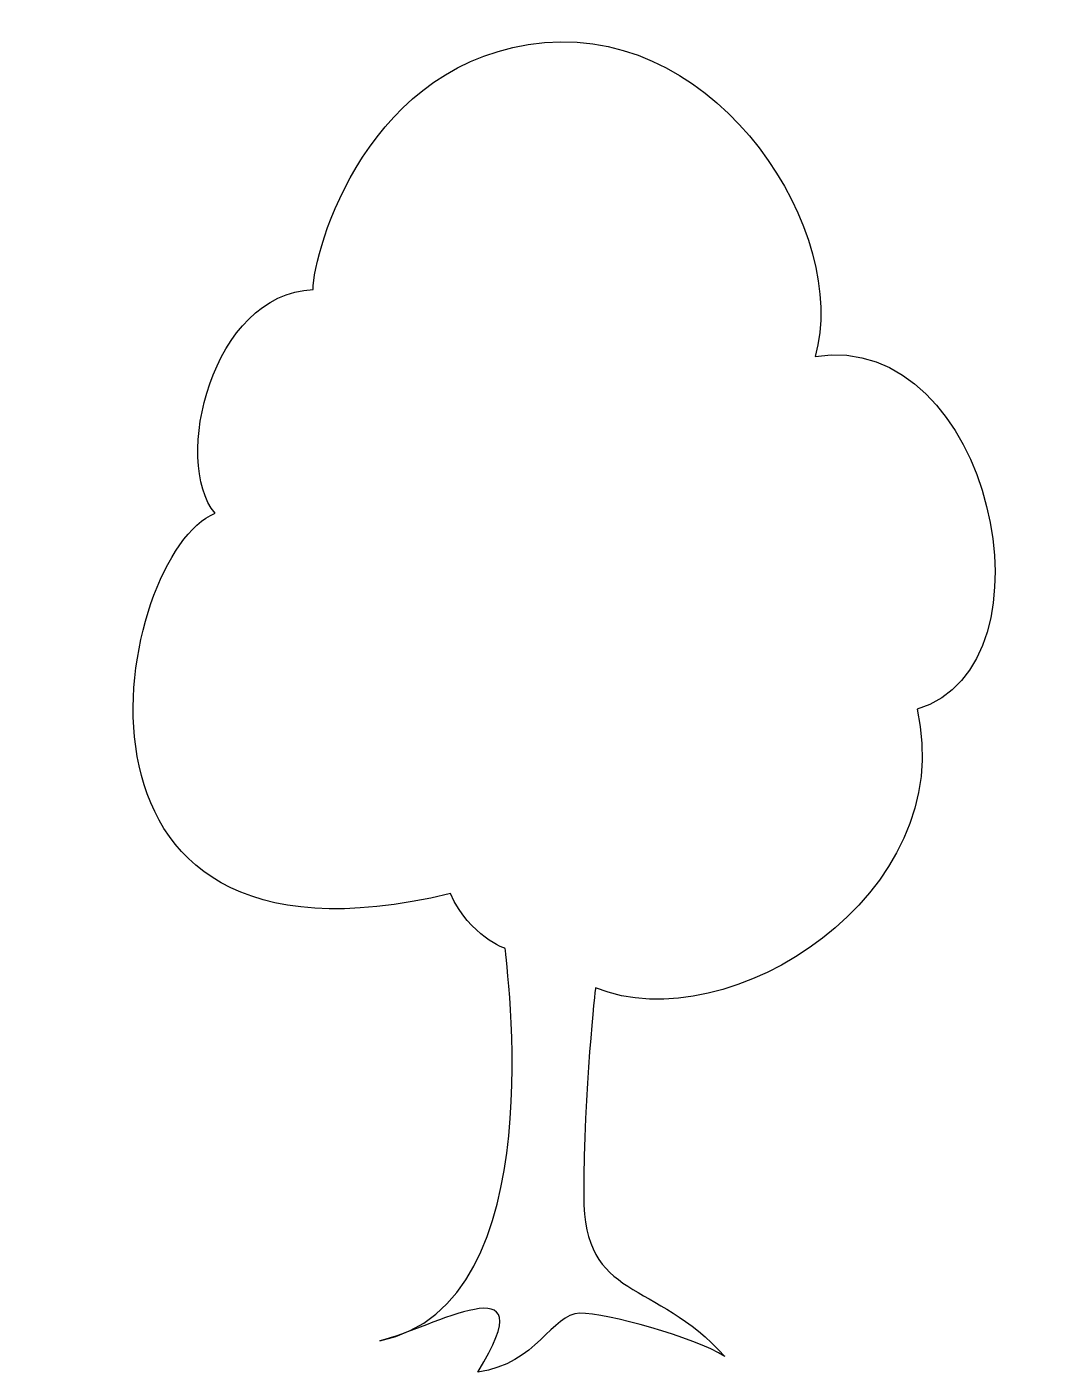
# Model space of a CAD drawing. Header units: centimetres. Extents: x -7.6 to 7.1, y -9.4 to 9.6.
import ezdxf

# ---------------------------------------------------------------- set-up
doc = ezdxf.new("R2010")
doc.units = ezdxf.units.CM
doc.header["$MEASUREMENT"] = 0
doc.layers.add('Camada 1', color=7, linetype='Continuous')

msp = doc.modelspace()

# ---------------------------------------------------------------- linework, layer by layer
at = {"layer": 'Camada 1'}
msp.add_open_spline([(-0.83309, -3.42059), (-0.83309, -3.58712), (-0.11125, -8.47305), (-2.60979, -8.97277), (-2.60979, -8.97277), (-1.88811, -8.80624), (-0.22251, -7.8068), (-1.22184, -9.41695), (-1.22184, -9.41695), (-0.38891, -9.30585), (-0.16681, -8.58415), (0.22181, -8.58415), (0.22181, -8.58415), (0.61043, -8.58415), (1.83196, -8.91721), (2.27617, -9.19486), (2.27617, -9.19486), (1.27671, -8.0844), (0.27738, -8.41746), (0.27738, -6.91841), (0.27738, -6.91841), (0.27738, -5.41939), (0.44391, -3.97571), (0.44391, -3.97571), (0.44391, -3.97571), (2.33174, -4.75311), (5.60762, -2.64322), (4.99675, -0.03371), (4.99675, -0.03371), (7.05098, 0.577), (6.05164, 5.3521), (3.5531, 4.96332), (3.5531, 4.96332), (4.05283, 6.68446), (2.22057, 9.62713), (-0.27794, 9.40506), (-0.27794, 9.40506), (-2.77646, 9.18297), (-3.5537, 6.4625), (-3.5537, 5.90722), (-3.5537, 5.90722), (-4.99735, 5.85166), (-5.55247, 3.46427), (-4.94178, 2.74246), (-4.94178, 2.74246), (-6.32987, 2.18715), (-7.60682, -4.0867), (-1.61047, -2.64321), (-1.61047, -2.64321), (-1.33284, -3.25406), (-0.83309, -3.42059), (-0.83309, -3.42059)], degree=3, knots=[0, 0, 0, 0, 0.07142857, 0.07142857, 0.07142857, 0.07142857, 0.14285714, 0.14285714, 0.14285714, 0.14285714, 0.21428571, 0.21428571, 0.21428571, 0.21428571, 0.28571429, 0.28571429, 0.28571429, 0.28571429, 0.35714286, 0.35714286, 0.35714286, 0.35714286, 0.42857143, 0.42857143, 0.42857143, 0.42857143, 0.5, 0.5, 0.5, 0.5, 0.57142857, 0.57142857, 0.57142857, 0.57142857, 0.64285714, 0.64285714, 0.64285714, 0.64285714, 0.71428571, 0.71428571, 0.71428571, 0.71428571, 0.78571429, 0.78571429, 0.78571429, 0.78571429, 0.85714286, 0.85714286, 0.85714286, 0.85714286, 1, 1, 1, 1], dxfattribs=at)

doc.saveas('drawing.dxf')
